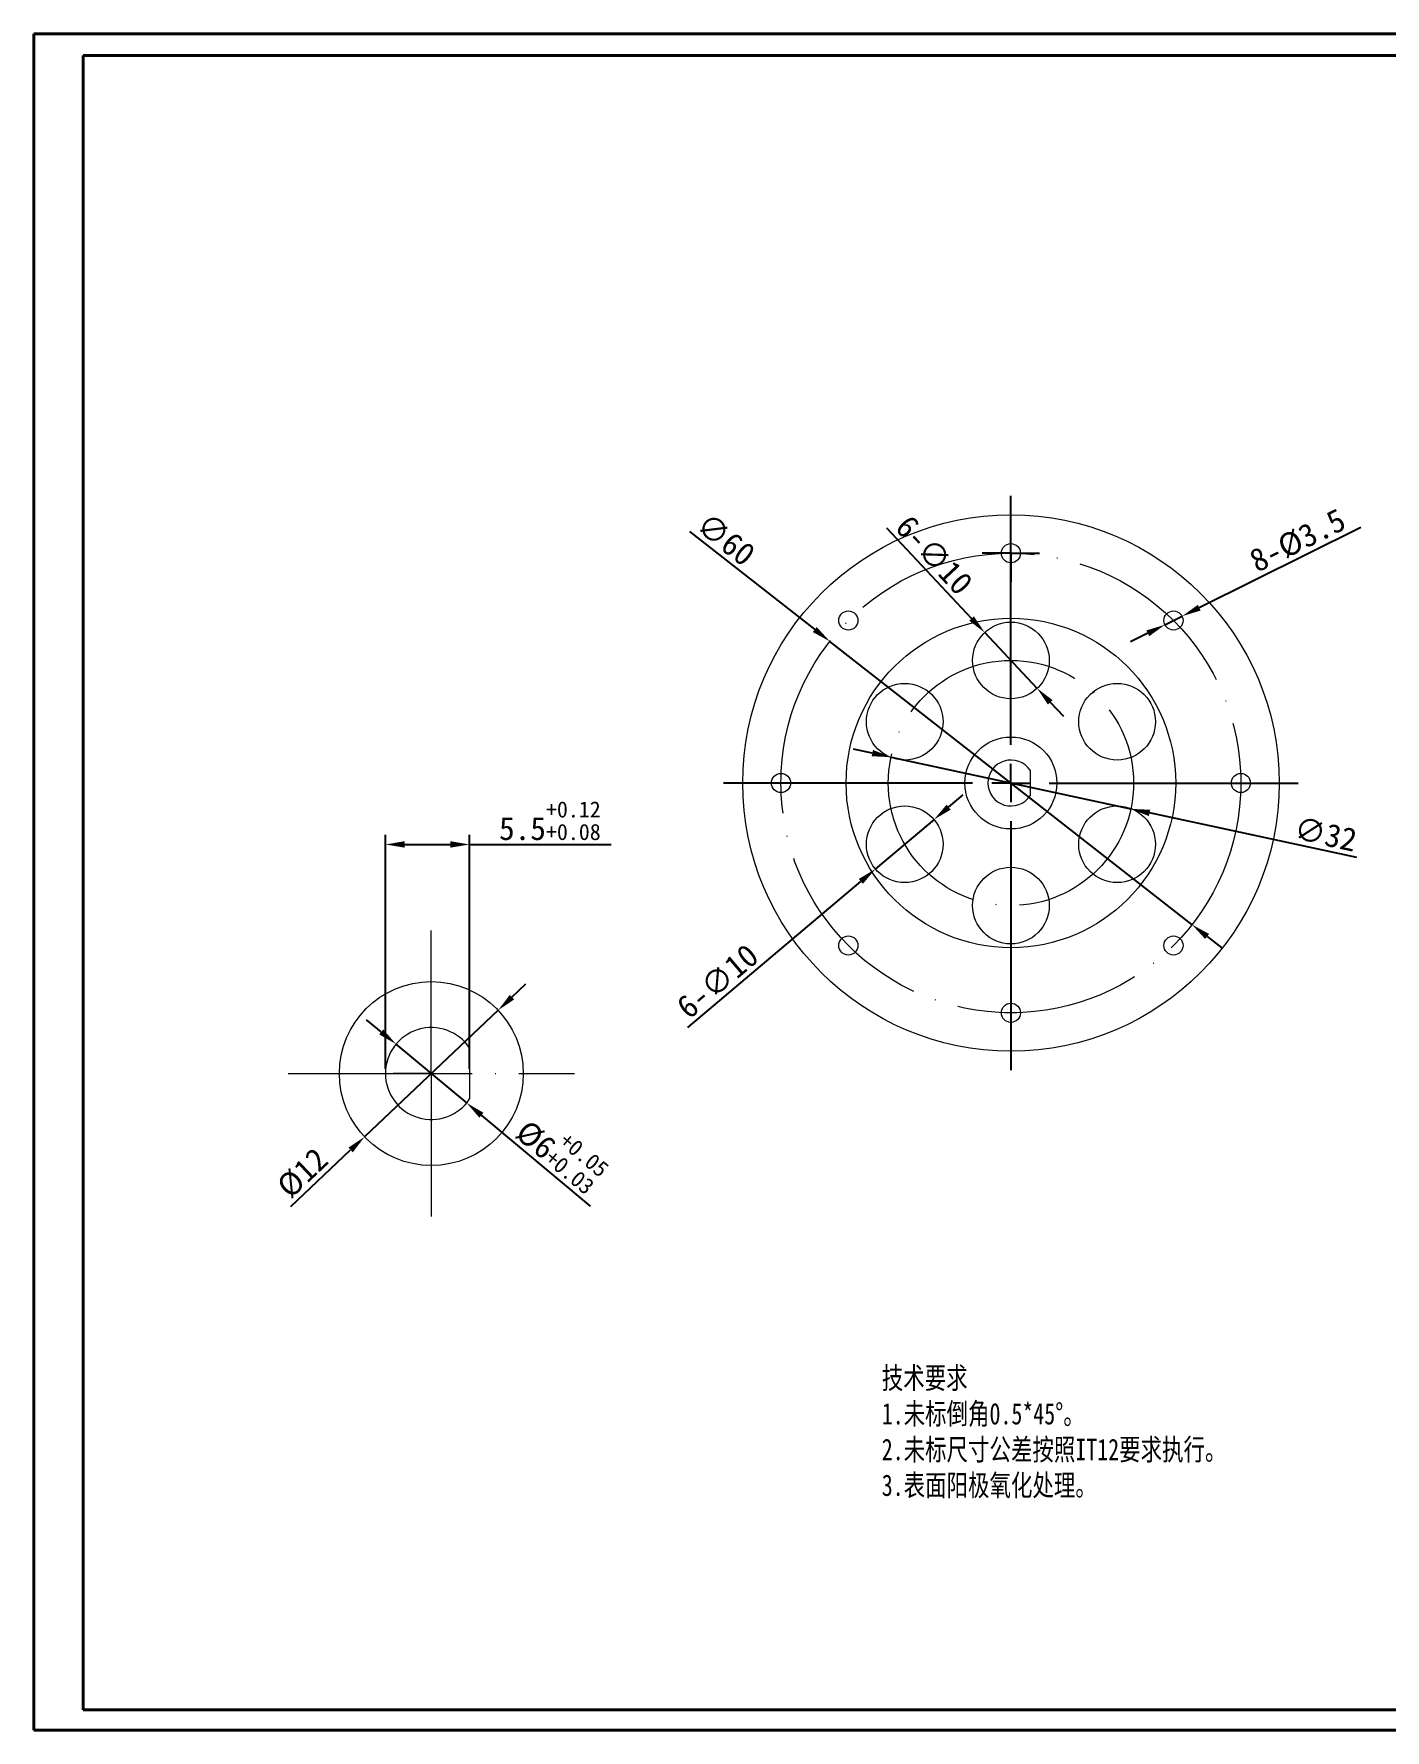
# Model space of a CAD drawing. Header units: millimetres. Extents: x 1595 to 1908, y -17 to 205.
# Drawn here: x 1595.3 to 1771.6, y -16.6 to 204.8 of the extents above; entities that cross this region are included whole.
import ezdxf

# ---------------------------------------------------------------- set-up
doc = ezdxf.new("R2010")
doc.units = ezdxf.units.MM
doc.header["$PDSIZE"] = -1
doc.linetypes.add('ACAD_ISO04W100', pattern=[30, 24, -3, 0, -3])
doc.layers.add('10', color=7, linetype='Continuous')
doc.layers.add('9', color=7, linetype='Continuous')
doc.layers.add('中心线', color=6, linetype='ACAD_ISO04W100', lineweight=0)
doc.layers.add('尺寸线', color=100, linetype='Continuous', lineweight=5)
doc.dimstyles.new('Annotative', dxfattribs={"dimscale": 0, "dimtxt": 2.5, "dimasz": 2.5, "dimexe": 1.25, "dimexo": 0.625, "dimtad": 1, "dimtxsty": 'Standard', "dimcen": 2.5, "dimadec": 0, "dimazin": 0, "dimtfac": 1, "dimtmove": 0, "dimatfit": 3, "dimfxl": 1, "dimarcsym": 0})

# ---------------------------------------------------------------- blocks, each defined once
blk = doc.blocks.new('SW_CENTERMARKSYMBOL_0')
at = {"layer": '10', "color": 0}
for p, q in [((0, 25), (0, 187.5)), ((0, 0), (0, 12.5)), ((-25, 0), (-187.5, 0)), ((0, 0), (-12.5, 0)), ((0, 0), (0, -12.5)), ((0, 0), (12.5, 0)), ((25, 0), (187.5, 0)), ((0, -25), (0, -187.5))]:
    blk.add_line(p, q, dxfattribs=at)
blk = doc.blocks.new('SW_CENTERMARKSYMBOL_1')
at = {"layer": '10', "color": 0}
for p, q in [((0, 12.5), (0, 18.75)), ((0, 0), (0, 12.5)), ((-12.5, 0), (-18.75, 0)), ((0, 0), (-12.5, 0)), ((0, 0), (0, -12.5)), ((0, 0), (12.5, 0)), ((12.5, 0), (18.75, 0)), ((0, -12.5), (0, -18.75))]:
    blk.add_line(p, q, dxfattribs=at)
blk = doc.blocks.new('*D39')
at = {"layer": 'Defpoints', "color": 0, "transparency": 16777216}
for p in [(1745.08, 128.77), (1742.84, 127.65)]:
    blk.add_point(p, dxfattribs=at)
at = {"layer": '尺寸线', "color": 0, "lineweight": -2, "transparency": 16777216}
for p, q in [((1768.38, 140.37), (1747.31, 129.88)), ((1742.84, 127.65), (1745.08, 128.77)), ((1740.6, 126.54), (1738.36, 125.42))]:
    blk.add_line(p, q, dxfattribs=at)
at = {"layer": '尺寸线', "color": 0, "transparency": 16777216}
for points in [[(1747.13, 130.25), (1747.5, 129.51), (1745.08, 128.77)], [(1740.41, 126.91), (1740.79, 126.16), (1742.84, 127.65)]]:
    blk.add_solid(points, dxfattribs=at)
at = {"layer": '尺寸线', "color": 0, "transparency": 16777216, "insert": (1760.16, 138.65), "char_height": 3, "attachment_point": 5, "rotation": 26.4704}
blk.add_mtext('8-%%C3.5', dxfattribs=at)
blk = doc.blocks.new('*D41')
at = {"layer": 'Defpoints', "color": 0, "transparency": 16777216}
for p in [(1699.12, 125.48), (1746.37, 88.51)]:
    blk.add_point(p, dxfattribs=at)
at = {"layer": '尺寸线', "color": 0, "lineweight": -2, "transparency": 16777216}
for p, q in [((1680.8, 139.82), (1697.15, 127.02)), ((1746.37, 88.51), (1699.12, 125.48)), ((1748.34, 86.97), (1750.31, 85.43))]:
    blk.add_line(p, q, dxfattribs=at)
at = {"layer": '尺寸线', "color": 0, "transparency": 16777216}
for points in [[(1697.41, 127.35), (1696.89, 126.7), (1699.12, 125.48)], [(1748.6, 87.29), (1748.08, 86.64), (1746.37, 88.51)]]:
    blk.add_solid(points, dxfattribs=at)
at = {"layer": '尺寸线', "color": 0, "transparency": 16777216, "insert": (1685.55, 138.8), "char_height": 3, "attachment_point": 5, "rotation": 321.9552}
blk.add_mtext('∅60', dxfattribs=at)
blk = doc.blocks.new('*D47')
at = {"layer": 'Defpoints', "color": 0, "transparency": 16777216}
for p in [(1719.32, 126.64), (1726.17, 119.35)]:
    blk.add_point(p, dxfattribs=at)
at = {"layer": '尺寸线', "color": 0, "lineweight": -2, "transparency": 16777216}
for p, q in [((1706.49, 140.31), (1717.61, 128.46)), ((1726.17, 119.35), (1719.32, 126.64)), ((1727.88, 117.53), (1729.59, 115.71))]:
    blk.add_line(p, q, dxfattribs=at)
at = {"layer": '尺寸线', "color": 0, "transparency": 16777216}
for points in [[(1717.91, 128.75), (1717.31, 128.18), (1719.32, 126.64)], [(1728.18, 117.81), (1727.57, 117.24), (1726.17, 119.35)]]:
    blk.add_solid(points, dxfattribs=at)
at = {"layer": '尺寸线', "color": 0, "transparency": 16777216, "insert": (1712.74, 136.75), "char_height": 3, "attachment_point": 5, "rotation": 313.1945}
blk.add_mtext('6-∅10', dxfattribs=at)
blk = doc.blocks.new('*D49')
at = {"layer": 'Defpoints', "color": 0, "transparency": 16777216}
for p in [(1652.12, 98.97), (1641.12, 69.07), (1652.12, 69.07)]:
    blk.add_point(p, dxfattribs=at)
at = {"layer": '尺寸线', "color": 0, "lineweight": -2, "transparency": 16777216}
for p, q in [((1641.12, 69.69), (1641.12, 100.22)), ((1652.12, 69.69), (1652.12, 100.22)), ((1643.62, 98.97), (1649.62, 98.97)), ((1652.12, 98.97), (1670.57, 98.97))]:
    blk.add_line(p, q, dxfattribs=at)
at = {"layer": '尺寸线', "color": 0, "transparency": 16777216}
for points in [[(1643.62, 99.39), (1643.62, 98.56), (1641.12, 98.97)], [(1649.62, 99.39), (1649.62, 98.56), (1652.12, 98.97)]]:
    blk.add_solid(points, dxfattribs=at)
at = {"layer": '尺寸线', "color": 0, "transparency": 16777216, "insert": (1662.59, 102.05), "char_height": 3, "attachment_point": 5}
blk.add_mtext('5.5{\\H0.7x;\\S+0.12^ +0.08;}', dxfattribs=at)
blk = doc.blocks.new('*D51')
at = {"layer": 'Defpoints', "color": 0, "transparency": 16777216}
for p in [(1642.51, 72.91), (1651.73, 65.23)]:
    blk.add_point(p, dxfattribs=at)
at = {"layer": '尺寸线', "color": 0, "lineweight": -2, "transparency": 16777216}
for p, q in [((1640.59, 74.5), (1638.66, 76.1)), ((1642.51, 72.91), (1651.73, 65.23)), ((1667.91, 51.76), (1653.65, 63.63))]:
    blk.add_line(p, q, dxfattribs=at)
at = {"layer": '尺寸线', "color": 0, "transparency": 16777216}
for points in [[(1640.85, 74.82), (1640.32, 74.18), (1642.51, 72.91)], [(1653.92, 63.95), (1653.39, 63.31), (1651.73, 65.23)]]:
    blk.add_solid(points, dxfattribs=at)
at = {"layer": '尺寸线', "color": 0, "transparency": 16777216, "insert": (1664.13, 58.91), "char_height": 3, "attachment_point": 5, "rotation": 320.2332}
blk.add_mtext('%%C6{\\H0.7x;\\S+0.05^ +0.03;}', dxfattribs=at)
blk = doc.blocks.new('*D53')
at = {"layer": 'Defpoints', "color": 0, "transparency": 16777216}
for p in [(1712.71, 102.22), (1705.07, 95.77)]:
    blk.add_point(p, dxfattribs=at)
at = {"layer": '尺寸线', "color": 0, "lineweight": -2, "transparency": 16777216}
for p, q in [((1714.61, 103.84), (1716.52, 105.45)), ((1712.71, 102.22), (1705.07, 95.77)), ((1680.58, 75.06), (1703.16, 94.15))]:
    blk.add_line(p, q, dxfattribs=at)
at = {"layer": '尺寸线', "color": 0, "transparency": 16777216}
for points in [[(1714.35, 104.16), (1714.88, 103.52), (1712.71, 102.22)], [(1702.89, 94.47), (1703.43, 93.83), (1705.07, 95.77)]]:
    blk.add_solid(points, dxfattribs=at)
at = {"layer": '尺寸线', "color": 0, "transparency": 16777216, "insert": (1684.46, 81.12), "char_height": 3, "attachment_point": 5, "rotation": 40.2164}
blk.add_mtext('6-∅10', dxfattribs=at)
blk = doc.blocks.new('*D55')
at = {"layer": 'Defpoints', "color": 0, "transparency": 16777216}
for p in [(1707.1, 110.37), (1738.38, 103.62)]:
    blk.add_point(p, dxfattribs=at)
at = {"layer": '尺寸线', "color": 0, "lineweight": -2, "transparency": 16777216}
for p, q in [((1704.66, 110.9), (1702.22, 111.43)), ((1707.1, 110.37), (1738.38, 103.62)), ((1767.87, 97.26), (1740.83, 103.09))]:
    blk.add_line(p, q, dxfattribs=at)
at = {"layer": '尺寸线', "color": 0, "transparency": 16777216}
for points in [[(1704.75, 111.31), (1704.57, 110.49), (1707.1, 110.37)], [(1740.92, 103.5), (1740.74, 102.68), (1738.38, 103.62)]]:
    blk.add_solid(points, dxfattribs=at)
at = {"layer": '尺寸线', "color": 0, "transparency": 16777216, "insert": (1763.8, 100.31), "char_height": 3, "attachment_point": 5, "rotation": 347.8195}
blk.add_mtext('∅32', dxfattribs=at)
blk = doc.blocks.new('*D57')
at = {"layer": 'Defpoints', "color": 0, "transparency": 16777216}
for p in [(1655.83, 77.32), (1638.41, 60.81)]:
    blk.add_point(p, dxfattribs=at)
at = {"layer": '尺寸线', "color": 0, "lineweight": -2, "transparency": 16777216}
for p, q in [((1657.64, 79.04), (1659.46, 80.76)), ((1655.83, 77.32), (1638.41, 60.81)), ((1628.79, 51.7), (1636.59, 59.09))]:
    blk.add_line(p, q, dxfattribs=at)
at = {"layer": '尺寸线', "color": 0, "transparency": 16777216}
for points in [[(1657.36, 79.34), (1657.93, 78.74), (1655.83, 77.32)], [(1636.31, 59.4), (1636.88, 58.79), (1638.41, 60.81)]]:
    blk.add_solid(points, dxfattribs=at)
at = {"layer": '尺寸线', "color": 0, "transparency": 16777216, "insert": (1630.32, 56.08), "char_height": 3, "attachment_point": 5, "rotation": 43.4598}
blk.add_mtext('%%C12', dxfattribs=at)

msp = doc.modelspace()

# ---------------------------------------------------------------- linework, layer by layer
at = {"color": 7, "linetype": 'Continuous', "lineweight": 15}
for p, q in [((1725.244, 108.654), (1725.244, 105.337)), ((1652.119, 72.384), (1652.119, 65.751))]:
    msp.add_line(p, q, dxfattribs=at)
for centre, radius in [((1722.744, 106.995), 35), ((1722.744, 136.995), 1.25), ((1701.53, 128.209), 1.25), ((1722.744, 106.995), 21.5), ((1743.957, 128.209), 1.25), ((1722.744, 122.995), 5), ((1708.887, 114.995), 5), ((1736.6, 114.995), 5), ((1722.744, 106.995), 6), ((1692.744, 106.995), 1.25), ((1752.744, 106.995), 1.25), ((1708.887, 98.995), 5), ((1736.6, 98.995), 5), ((1722.744, 90.995), 5), ((1701.53, 85.782), 1.25), ((1743.957, 85.782), 1.25), ((1647.119, 69.067), 12), ((1722.744, 76.995), 1.25)]:
    msp.add_circle(centre, radius, dxfattribs=at)
for centre, radius in [((1722.744, 106.995), 3), ((1647.119, 69.067), 6)]:
    msp.add_arc(centre, radius, 33.55731, 326.44269, dxfattribs=at)
at = {"layer": '9', "color": 7, "lineweight": 40}
for p, q in [((1908.303, 204.779), (1595.269, 204.779)), ((1595.269, 204.779), (1595.269, -16.635)), ((1601.706, 201.954), (1905.672, 201.954)), ((1601.706, 201.954), (1601.706, -14.002)), ((1601.706, -14.002), (1905.672, -14.002)), ((1595.269, -16.635), (1908.303, -16.635))]:
    msp.add_line(p, q, dxfattribs=at)
at = {"layer": '中心线'}
for p, q in [((1647.119, 69.067), (1647.119, 87.738)), ((1628.448, 69.067), (1665.79, 69.067)), ((1647.119, 69.067), (1642.119, 69.067)), ((1647.119, 69.067), (1647.119, 50.396))]:
    msp.add_line(p, q, dxfattribs=at)
for radius in [30, 16]:
    msp.add_circle((1722.744, 106.995), radius, dxfattribs=at)

# ---------------------------------------------------------------- block references
at = {"layer": '中心线', "xscale": 0.1999999999999999, "yscale": 0.1999999999999999, "zscale": 0.1999999999999999}
for name, p in [('SW_CENTERMARKSYMBOL_0', (1722.744, 106.995)), ('SW_CENTERMARKSYMBOL_1', (1722.744, 136.995))]:
    msp.add_blockref(name, p, dxfattribs=at)

# ---------------------------------------------------------------- texts
at = {"insert": (1705.893, 30.732), "char_height": 2.8, "attachment_point": 1}
msp.add_mtext_dynamic_manual_height_columns('{\\fHYSWLongFangSong|b0|i0|c134|p2;技术要求\\P1.未标倒角0.5*45%%D。\\P2.未标尺寸公差按照IT12要求执行。\\P3.表面阳极氧化处理。}', width=64.85442, gutter_width=0.9, heights=[0], dxfattribs=at)

# ---------------------------------------------------------------- dimensions: what is measured, and where the dimension line sits
at = {"layer": '尺寸线'}
for p1, p2, picture, middle in [((1746.369, 88.507), (1699.118, 125.484), '*D41', (1684.245, 137.122)), ((1707.104, 110.371), (1738.383, 103.619), '*D55', (1763.348, 98.231))]:
    dim = msp.add_diameter_dim_2p(p1=p1, p2=p2, dimstyle='Annotative', override={"dimtxt": 3}, dxfattribs=at)
    dim.commit()
    dim.dimension.update_dxf_attribs({"geometry": picture, "text_midpoint": middle, "dimtype": 163})
for p1, p2, text, picture, middle in [((1726.166, 119.35), (1719.321, 126.641), '6-<>', '*D47', (1712.742, 136.752)), ((1655.829, 77.321), (1638.409, 60.813), '%%C12', '*D57', (1630.323, 56.079))]:
    dim = msp.add_diameter_dim_2p(p1=p1, p2=p2, text=text, dimstyle='Annotative', override={"dimtxt": 3}, dxfattribs=at)
    dim.commit()
    dim.dimension.update_dxf_attribs({"geometry": picture, "text_midpoint": middle})
for p1, p2, text, picture, middle in [((1742.838, 127.651), (1745.076, 128.766), '8-%%C3.5', '*D39', (1761.11, 136.75)), ((1712.705, 102.224), (1705.069, 95.767), '6-<>', '*D53', (1685.833, 79.502)), ((1642.507, 72.905), (1651.731, 65.229), '%%C6{\\H0.7x;\\S+0.05^ +0.03;}', '*D51', (1662.166, 56.545))]:
    dim = msp.add_diameter_dim_2p(p1=p1, p2=p2, text=text, dimstyle='Annotative', override={"dimtxt": 3}, dxfattribs=at)
    dim.commit()
    dim.dimension.update_dxf_attribs({"geometry": picture, "text_midpoint": middle, "dimtype": 163})
dim = msp.add_linear_dim(base=(1652.119, 98.975), p1=(1641.119, 69.067), p2=(1652.119, 69.067), text='5.5{\\H0.7x;\\S+0.12^ +0.08;}', dimstyle='Annotative', override={"dimtxt": 3}, dxfattribs=at)
dim.commit()
dim.dimension.update_dxf_attribs({"geometry": '*D49', "text_midpoint": (1662.594, 102.05)})

doc.saveas('drawing.dxf')
